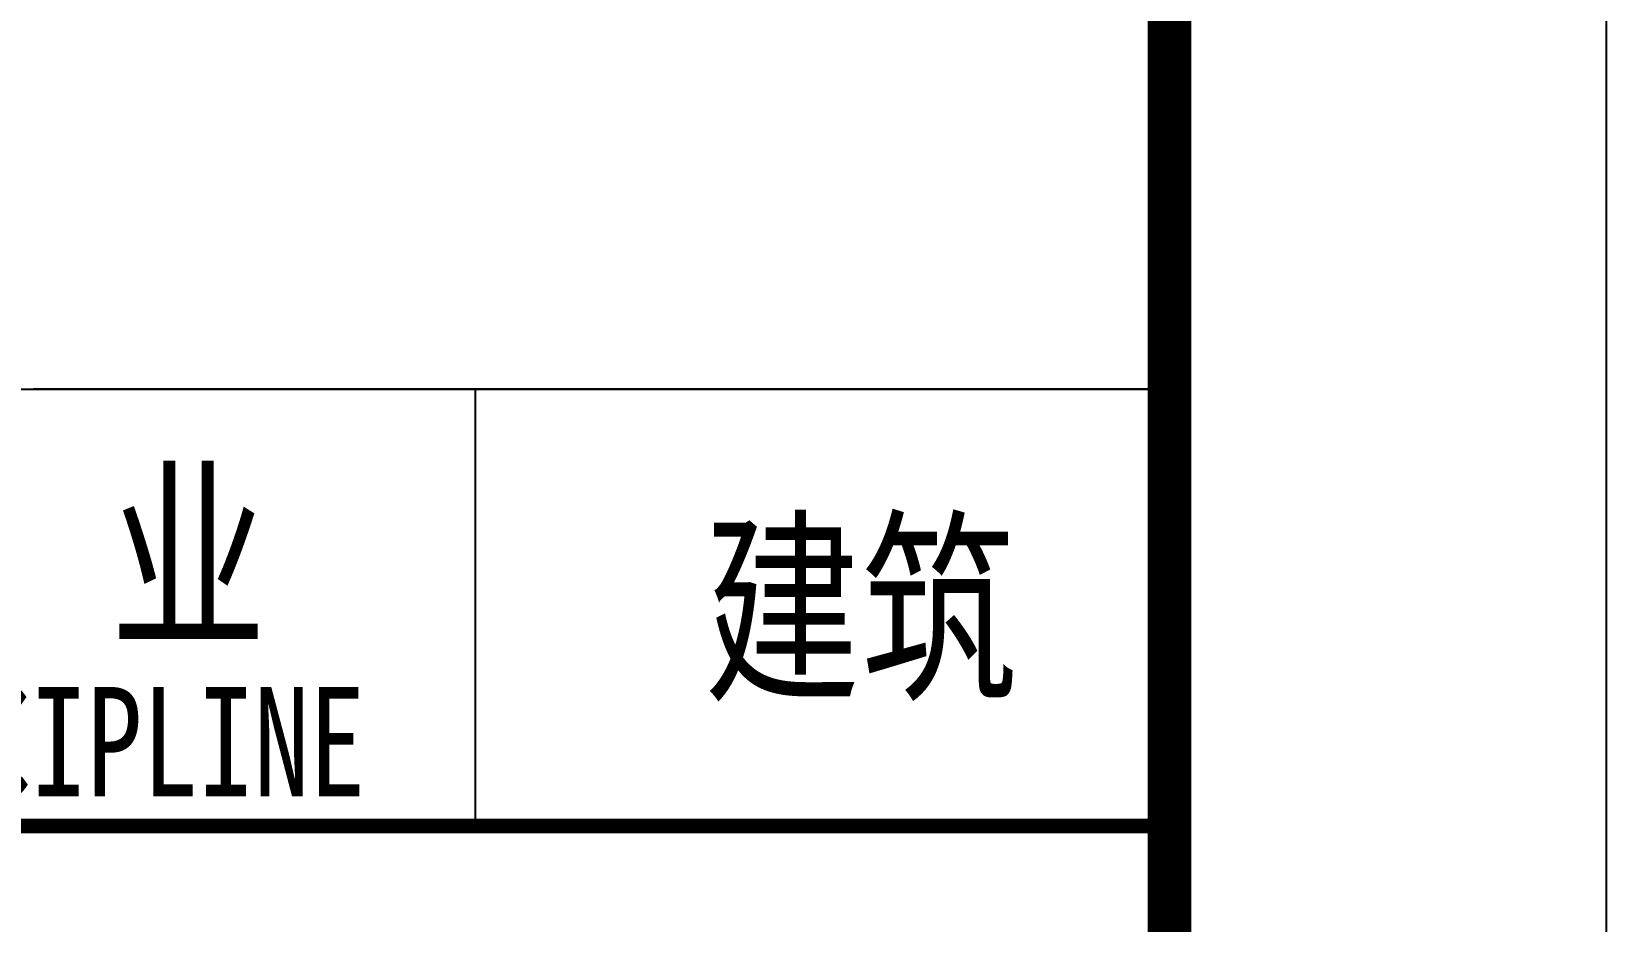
# Model space of a CAD drawing. Extents: x 30064 to 135164, y 17999 to 492668.
# Drawn here: x 110576 to 114181, y 29780 to 31817 of the extents above; entities that cross this region are included whole.
import ezdxf

# ---------------------------------------------------------------- set-up
doc = ezdxf.new("R2010")
doc.units = 0
doc.header["$LTSCALE"] = 1000
doc.header["$MEASUREMENT"] = 0
doc.layers.add('PUB_TITLE', color=7, linetype='Continuous')
doc.layers.add('TWT_TITLE', color=7, linetype='Continuous')
doc.styles.add('-宋体', font='', dxfattribs={"width": 0.8})
doc.styles.get('-宋体').set_extended_font_data('SimSun')

msp = doc.modelspace()

# ---------------------------------------------------------------- linework, layer by layer
for p, q in [((105180.8, 30998.9), (113180.8, 30998.9)), ((113180.8, 30998.9), (110580.8, 30998.9)), ((111591.6, 30998.9), (111591.6, 29998.9))]:
    msp.add_line(p, q)
at = {"const_width": 34}
msp.add_lwpolyline([(105180.8, 29998.9), (113180.8, 29998.9)], dxfattribs=at)
at = {"layer": 'PUB_TITLE', "const_width": 100}
msp.add_lwpolyline([(105180.8, 76398.5), (113180.8, 76398.5), (113180.8, 18998.9), (105180.8, 18998.9)], close=True, dxfattribs=at)
at = {"layer": 'TWT_TITLE'}
msp.add_lwpolyline([(30080.8, 17998.9), (114180.8, 17998.9), (114180.8, 77398.9), (30080.8, 77398.9)], close=True, dxfattribs=at)
at = {"layer": 'TWT_TITLE', "const_width": 100}
msp.add_lwpolyline([(32580.8, 18998.9), (113180.8, 18998.9), (113180.8, 76398.9), (32580.8, 76398.9)], close=True, dxfattribs=at)

# ---------------------------------------------------------------- texts
at = {"style": '-宋体', "width": 0.75}
for s, height, p in [('业', 350, (110755.8, 30440)), ('建筑', 350, (112115.3, 30321.9)), ('DISCIPLINE', 250, (110064.2, 30067.2))]:
    msp.add_text(s, height=height, dxfattribs=at).set_placement(p)

doc.saveas('drawing.dxf')
